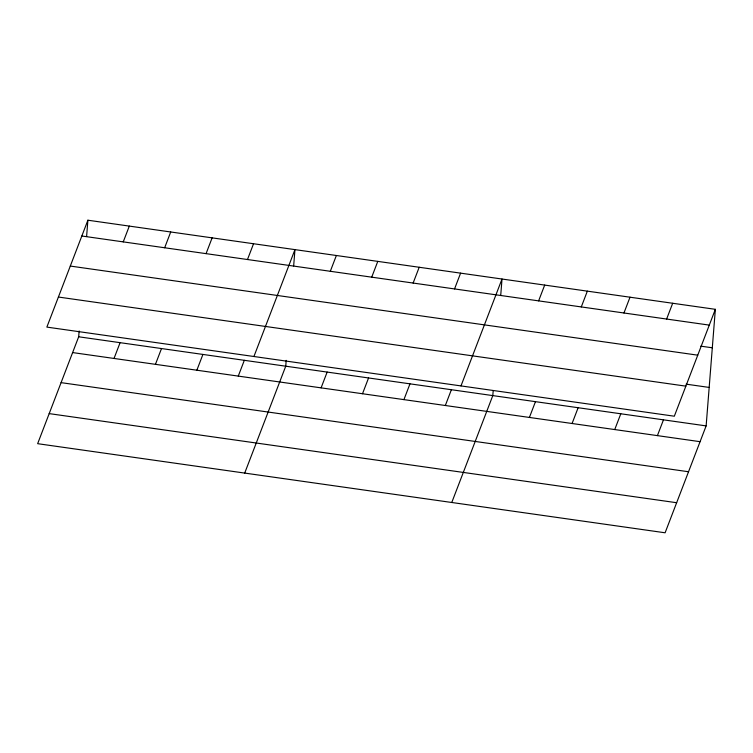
<?xml version="1.0" encoding="UTF-8"?>
<svg xmlns="http://www.w3.org/2000/svg" width="753" height="753" viewBox="0 0 753 753"><rect width="100%" height="100%" fill="white"/><g stroke="black" fill="none" stroke-linecap="round" stroke-linejoin="round"><path stroke-width="1.13" d="M715.35 309.323L674.321 416.211L46.865 327.103L87.894 220.215L715.35 309.323L706.135 425.897L665.106 532.785L37.65 443.677L78.679 336.789L79.14 330.962M86.604 236.536L87.894 220.215M286.196 360.367L285.745 366.193L244.706 473.082M293.661 265.941L294.96 249.619L253.921 356.508M493.168 390.939L492.801 395.598L451.772 502.486M500.726 295.345L502.016 279.024L460.987 385.913M123.247 241.882L129.309 226.098M114.032 358.456L120.094 342.671M164.662 247.765L170.715 231.98M155.447 364.339L161.5 348.554M206.068 253.639L212.13 237.854M196.853 370.222L202.915 354.437M247.483 259.521L253.545 243.737M238.268 376.095L244.33 360.311M330.313 271.287L336.365 255.502M321.098 387.861L327.15 372.076M371.718 277.17L377.78 261.385M362.504 393.744L368.565 377.959M413.133 283.053L419.195 267.268M403.919 399.627L409.98 383.842M454.548 288.926L460.601 273.141M445.334 405.5L451.386 389.715M538.621 300.871L544.683 285.086M529.406 417.444L535.468 401.66M581.288 306.932L587.349 291.147M572.073 423.506L578.135 407.721M623.955 312.984L630.016 297.2M614.74 429.568L620.801 413.783M666.621 319.046L672.683 303.261M657.407 435.62L663.468 419.835M81.832 236L709.288 325.108M700.779 346.154L712.31 347.792M70.293 266.063L697.749 355.171M686.115 384.152L709.175 387.428M58.405 297.04L685.861 386.148M78.679 336.789L706.135 425.897M72.617 352.573L700.074 441.682M61.078 382.637L688.534 471.745M49.19 413.613L676.646 502.722"/></g></svg>
